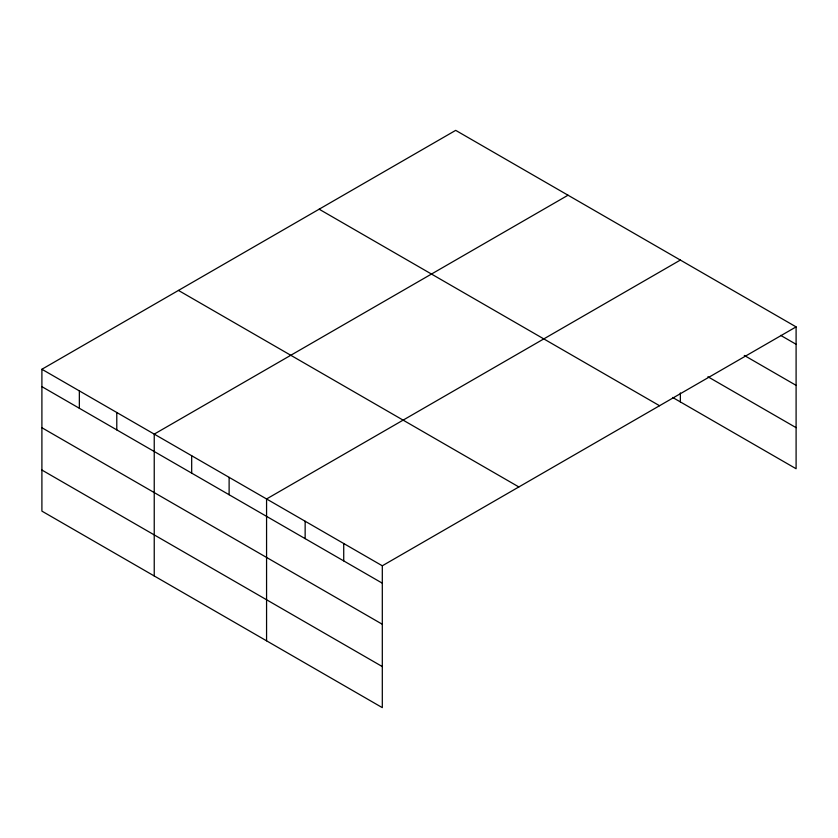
<?xml version="1.0" encoding="UTF-8"?>
<svg xmlns="http://www.w3.org/2000/svg" width="838" height="838" viewBox="0 0 838 838"><rect width="100%" height="100%" fill="white"/><g stroke="black" fill="none" stroke-linecap="round" stroke-linejoin="round"><path stroke-width="1.26" d="M672.652 397.463L796.1 468.735L796.1 326.883L455.694 130.361L41.9 369.265L41.9 511.117L382.306 707.639L382.306 565.786L41.9 369.265M568.028 195.212L154.234 434.115L154.234 575.968M680.362 260.063L266.568 498.966L266.568 640.819M382.306 565.786L796.1 326.883M780.67 335.368L796.1 344.282M744.291 355.438L796.1 385.354M707.921 376.754L796.1 427.663M319.142 209.196L659.548 405.728M178.452 290.419L518.858 486.951M41.9 386.653L382.306 583.185M41.9 427.726L382.306 624.258M41.9 470.045L382.306 666.577M680.362 392.938L680.362 401.915M343.727 543.516L343.727 560.915M305.147 521.246L305.147 538.635M229.12 477.356L229.12 494.745M191.682 455.736L191.682 473.124M116.786 412.495L116.786 429.894M79.348 390.875L79.348 408.274"/></g></svg>
